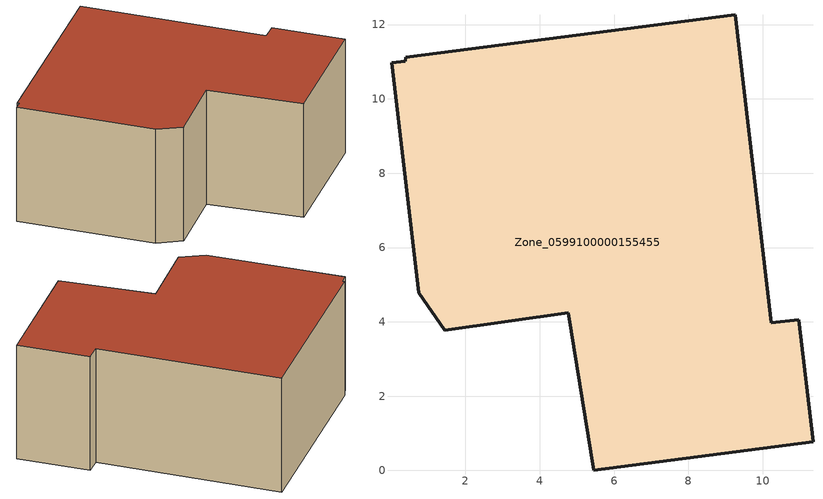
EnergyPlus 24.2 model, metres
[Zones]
Zone_0599100000155455
 floor ground (C_G): 4.77,4.25 1.44,3.77 0.75,4.78 0.01,10.97 0.39,11.02 0.39,11.12 9.26,12.27 10.23,3.98 10.97,4.06 11.36,0.77 5.45,0 z0.05
 wall outside (C_F): 0.01,10.97 0.75,4.78 1.44,3.77 4.77,4.25 5.45,0 11.36,0.77 10.97,4.06 10.23,3.98 9.26,12.27 0.39,11.12 0.39,11.02 0.01,10.97 z0.05:5.59
 roof outside (C_R): 0.39,11.02 0.01,10.97 0.75,4.78 1.44,3.77 4.77,4.25 5.45,0 11.36,0.77 10.97,4.06 10.23,3.98 9.26,12.27 0.39,11.12 z5.59
[BUILDING]
Pand.0599100000155455: North Axis=0; Terrain=City; Loads Convergence Tolerance Value=0.04; Temperature Convergence Tolerance Value=0.4; Solar Distribution=FullExterior; Maximum Number of Warmup Days=25; Minimum Number of Warmup Days=1
[Site:Location]
Rotterdam.The.Hague.AP_ZH_NLD Design_Conditions: Latitude=51.96; Longitude=4.45; Time Zone=1; Elevation=-4.5
[SITE:GROUNDTEMPERATURE:BUILDINGSURFACE]
18, 18, 18, 18, 18, 18, 18, 18, 18, 18, 18, 18
[MATERIAL] Thermal Absorptance=0.9; Solar Absorptance=0.7; Visible Absorptance=0.7
Name | Roughness | Thickness | Conductivity | Density | Specific Heat
G.D.1965 | MediumSmooth | 0.15 | 1 | 540 | 1210
F.D.1965 | Rough | 0.3 | 0.857143 | 1920 | 840
R.D.1965 | MediumRough | 0.2 | 0.08 | 1500 | 1000
[CONSTRUCTION]
C_G: G.D.1965
C_F: F.D.1965
C_R: R.D.1965
[ZONE]
Zone_0599100000155455: Type=1; Multiplier=1; Ceiling Height=Autocalculate; Volume=Autocalculate; Floor Area=autocalculate; Part of Total Floor Area=Yes
[ZONEINFILTRATION:DESIGNFLOWRATE]
Infil_Zone_0599100000155455: Zone or ZoneList or Space or SpaceList=Zone_0599100000155455; Schedule=AlwaysOn; Design Flow Rate Calculation Method=Flow/Area; Flow Rate per Floor Area=0.0042; Constant Term Coefficient=1; Temperature Term Coefficient=0; Velocity Term Coefficient=0; Velocity Squared Term Coefficient=0
[HVACTEMPLATE:ZONE:IDEALLOADSAIRSYSTEM]
Zone_0599100000155455: Maximum Heating Supply Air Temperature=50; Minimum Cooling Supply Air Temperature=13; Maximum Heating Supply Air Humidity Ratio=0.0156; Minimum Cooling Supply Air Humidity Ratio=0.0077; Heating Limit=NoLimit; Cooling Limit=NoLimit; Dehumidification Control Type=ConstantSensibleHeatRatio; Cooling Sensible Heat Ratio=0.7; Dehumidification Setpoint=60; Humidification Control Type=None; Humidification Setpoint=30; Outdoor Air Method=None; Outdoor Air Flow Rate per Person=0.00944; Outdoor Air Flow Rate per Zone Floor Area=0; Outdoor Air Flow Rate per Zone=0; Demand Controlled Ventilation Type=None; Outdoor Air Economizer Type=NoEconomizer; Heat Recovery Type=None; Sensible Heat Recovery Effectiveness=0.7; Latent Heat Recovery Effectiveness=0.65
[ZONECONTROL:THERMOSTAT]
ThermostatControl_Zone_0599100000155455: Zone or ZoneList=Zone_0599100000155455; Control Type Schedule=DualSetpointControlType; Control 1=Thermostat_Zone_0599100000155455; Temperature Difference Between Cutout And Setpoint=0
[THERMOSTATSETPOINT:DUALSETPOINT]
Thermostat_Zone_0599100000155455: Heating Setpoint Temperature Schedule=HeatingSetpoint_Zone_0599100000155455; Cooling Setpoint Temperature Schedule=CoolingSetpoint_Zone_0599100000155455
[SCHEDULE:COMPACT]
HeatingSetpoint_Zone_0599100000155455: Through: 12/31, For: AllDays, Until: 24:00, 21
CoolingSetpoint_Zone_0599100000155455: Through: 12/31, For: AllDays, Until: 24:00, 24
DualSetpointControlType: Through: 12/31, For: AllDays, Until: 24:00, 4
AlwaysOn: Through: 12/31, For: AllDays, Until: 24:00, 1
